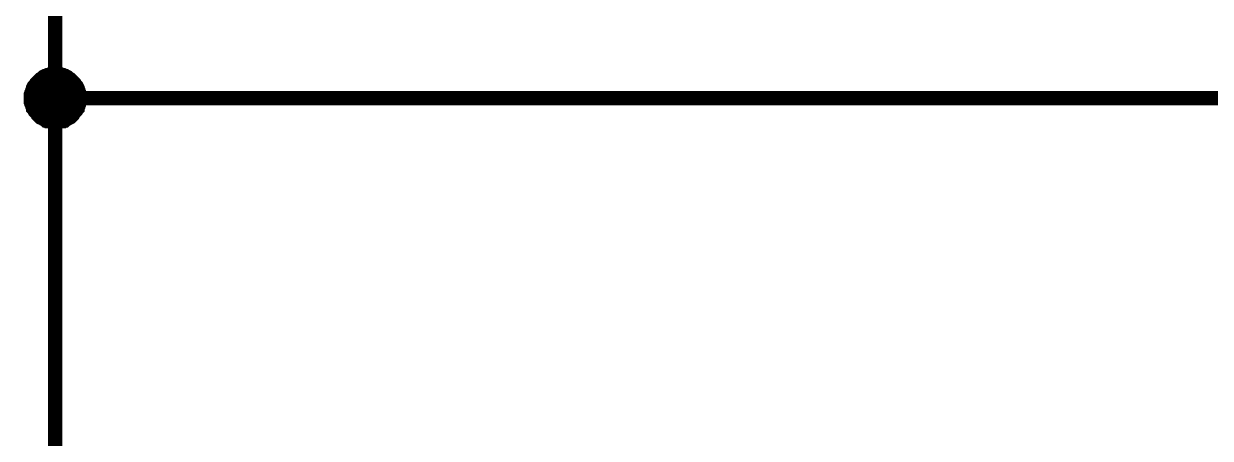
# Model space of a CAD drawing. Header units: millimetres. Extents: x 101 to 942, y 57 to 651.
# Drawn here: x 401.95 to 426.84, y 469.15 to 477.85 of the extents above; entities that cross this region are included whole.
import ezdxf

# ---------------------------------------------------------------- set-up
doc = ezdxf.new("R2010")
doc.units = ezdxf.units.MM
doc.header["$LTSCALE"] = 0.5
doc.layers.add('Sheet', color=255, linetype='Continuous')

msp = doc.modelspace()

# ---------------------------------------------------------------- linework, layer by layer
at = {"layer": 'Sheet', "color": 7}
for points, const_width in [([(402.612, 476.284), (402.612, 483.787)], 0.3), ([(402.099, 476.284), (402.099, 476.315), (402.099, 476.331), (402.099, 476.362), (402.115, 476.393), (402.115, 476.408), (402.131, 476.439), (402.131, 476.455), (402.146, 476.486), (402.146, 476.501), (402.162, 476.533), (402.177, 476.548), (402.193, 476.564), (402.208, 476.595), (402.224, 476.61), (402.239, 476.626), (402.255, 476.641), (402.27, 476.657), (402.286, 476.672), (402.301, 476.688), (402.332, 476.703), (402.348, 476.719), (402.363, 476.734), (402.394, 476.75), (402.41, 476.75), (402.441, 476.766), (402.457, 476.766), (402.488, 476.781), (402.503, 476.781), (402.534, 476.797), (402.565, 476.797), (402.581, 476.797), (402.612, 476.797)], 0.3), ([(402.099, 476.284), (402.099, 476.315), (402.099, 476.331), (402.099, 476.362), (402.115, 476.393), (402.115, 476.408), (402.131, 476.439), (402.131, 476.455), (402.146, 476.486), (402.146, 476.501), (402.162, 476.533), (402.177, 476.548), (402.193, 476.564), (402.208, 476.595), (402.224, 476.61), (402.239, 476.626), (402.255, 476.641), (402.27, 476.657), (402.286, 476.672), (402.301, 476.688), (402.332, 476.703), (402.348, 476.719), (402.363, 476.734), (402.394, 476.75), (402.41, 476.75), (402.441, 476.766), (402.457, 476.766), (402.488, 476.781), (402.503, 476.781), (402.534, 476.797), (402.565, 476.797), (402.581, 476.797), (402.612, 476.797)], 0.3), ([(402.099, 476.284), (402.099, 476.315), (402.099, 476.331), (402.099, 476.362), (402.115, 476.393), (402.115, 476.408), (402.131, 476.439), (402.131, 476.455), (402.146, 476.486), (402.146, 476.501), (402.162, 476.533), (402.177, 476.548), (402.193, 476.564), (402.208, 476.595), (402.224, 476.61), (402.239, 476.626), (402.255, 476.641), (402.27, 476.657), (402.286, 476.672), (402.301, 476.688), (402.332, 476.703), (402.348, 476.719), (402.363, 476.734), (402.394, 476.75), (402.41, 476.75), (402.441, 476.766), (402.457, 476.766), (402.488, 476.781), (402.503, 476.781), (402.534, 476.797), (402.565, 476.797), (402.581, 476.797), (402.612, 476.797)], 0.3), ([(402.099, 476.284), (402.099, 476.315), (402.099, 476.331), (402.099, 476.362), (402.115, 476.393), (402.115, 476.408), (402.131, 476.439), (402.131, 476.455), (402.146, 476.486), (402.146, 476.501), (402.162, 476.533), (402.177, 476.548), (402.193, 476.564), (402.208, 476.595), (402.224, 476.61), (402.239, 476.626), (402.255, 476.641), (402.27, 476.657), (402.286, 476.672), (402.301, 476.688), (402.332, 476.703), (402.348, 476.719), (402.363, 476.734), (402.394, 476.75), (402.41, 476.75), (402.441, 476.766), (402.457, 476.766), (402.488, 476.781), (402.503, 476.781), (402.534, 476.797), (402.565, 476.797), (402.581, 476.797), (402.612, 476.797)], 0.3), ([(402.099, 476.284), (402.099, 476.315), (402.099, 476.331), (402.099, 476.362), (402.115, 476.393), (402.115, 476.408), (402.131, 476.439), (402.131, 476.455), (402.146, 476.486), (402.146, 476.501), (402.162, 476.533), (402.177, 476.548), (402.193, 476.564), (402.208, 476.595), (402.224, 476.61), (402.239, 476.626), (402.255, 476.641), (402.27, 476.657), (402.286, 476.672), (402.301, 476.688), (402.332, 476.703), (402.348, 476.719), (402.363, 476.734), (402.394, 476.75), (402.41, 476.75), (402.441, 476.766), (402.457, 476.766), (402.488, 476.781), (402.503, 476.781), (402.534, 476.797), (402.565, 476.797), (402.581, 476.797), (402.612, 476.797)], 0.3), ([(402.099, 476.284), (402.099, 476.315), (402.099, 476.331), (402.099, 476.362), (402.115, 476.393), (402.115, 476.408), (402.131, 476.439), (402.131, 476.455), (402.146, 476.486), (402.146, 476.501), (402.162, 476.533), (402.177, 476.548), (402.193, 476.564), (402.208, 476.595), (402.224, 476.61), (402.239, 476.626), (402.255, 476.641), (402.27, 476.657), (402.286, 476.672), (402.301, 476.688), (402.332, 476.703), (402.348, 476.719), (402.363, 476.734), (402.394, 476.75), (402.41, 476.75), (402.441, 476.766), (402.457, 476.766), (402.488, 476.781), (402.503, 476.781), (402.534, 476.797), (402.565, 476.797), (402.581, 476.797), (402.612, 476.797)], 0.3), ([(402.612, 476.797), (402.612, 476.797)], 0.3), ([(402.612, 476.797), (402.643, 476.797), (402.658, 476.797), (402.69, 476.797), (402.721, 476.781), (402.736, 476.781), (402.767, 476.766), (402.783, 476.766), (402.814, 476.75), (402.829, 476.75), (402.86, 476.734), (402.876, 476.719), (402.891, 476.703), (402.922, 476.688), (402.938, 476.672), (402.954, 476.657), (402.969, 476.641), (402.985, 476.626), (403, 476.61), (403.016, 476.595), (403.031, 476.564), (403.047, 476.548), (403.062, 476.533), (403.078, 476.501), (403.078, 476.486), (403.093, 476.455), (403.093, 476.439), (403.109, 476.408), (403.109, 476.393), (403.124, 476.362), (403.124, 476.331), (403.124, 476.315), (403.124, 476.284)], 0.3), ([(402.612, 476.797), (402.612, 476.797)], 0.3), ([(402.612, 476.797), (402.643, 476.797), (402.658, 476.797), (402.69, 476.797), (402.721, 476.781), (402.736, 476.781), (402.767, 476.766), (402.783, 476.766), (402.814, 476.75), (402.829, 476.75), (402.86, 476.734), (402.876, 476.719), (402.891, 476.703), (402.922, 476.688), (402.938, 476.672), (402.954, 476.657), (402.969, 476.641), (402.985, 476.626), (403, 476.61), (403.016, 476.595), (403.031, 476.564), (403.047, 476.548), (403.062, 476.533), (403.078, 476.501), (403.078, 476.486), (403.093, 476.455), (403.093, 476.439), (403.109, 476.408), (403.109, 476.393), (403.124, 476.362), (403.124, 476.331), (403.124, 476.315), (403.124, 476.284)], 0.3), ([(402.612, 476.797), (402.612, 476.797)], 0.3), ([(402.612, 476.797), (402.643, 476.797), (402.658, 476.797), (402.69, 476.797), (402.721, 476.781), (402.736, 476.781), (402.767, 476.766), (402.783, 476.766), (402.814, 476.75), (402.829, 476.75), (402.86, 476.734), (402.876, 476.719), (402.891, 476.703), (402.922, 476.688), (402.938, 476.672), (402.954, 476.657), (402.969, 476.641), (402.985, 476.626), (403, 476.61), (403.016, 476.595), (403.031, 476.564), (403.047, 476.548), (403.062, 476.533), (403.078, 476.501), (403.078, 476.486), (403.093, 476.455), (403.093, 476.439), (403.109, 476.408), (403.109, 476.393), (403.124, 476.362), (403.124, 476.331), (403.124, 476.315), (403.124, 476.284)], 0.3), ([(402.612, 476.797), (402.612, 476.797)], 0.3), ([(402.612, 476.797), (402.643, 476.797), (402.658, 476.797), (402.69, 476.797), (402.721, 476.781), (402.736, 476.781), (402.767, 476.766), (402.783, 476.766), (402.814, 476.75), (402.829, 476.75), (402.86, 476.734), (402.876, 476.719), (402.891, 476.703), (402.922, 476.688), (402.938, 476.672), (402.954, 476.657), (402.969, 476.641), (402.985, 476.626), (403, 476.61), (403.016, 476.595), (403.031, 476.564), (403.047, 476.548), (403.062, 476.533), (403.078, 476.501), (403.078, 476.486), (403.093, 476.455), (403.093, 476.439), (403.109, 476.408), (403.109, 476.393), (403.124, 476.362), (403.124, 476.331), (403.124, 476.315), (403.124, 476.284)], 0.3), ([(402.612, 476.797), (402.612, 476.797)], 0.3), ([(402.612, 476.797), (402.643, 476.797), (402.658, 476.797), (402.69, 476.797), (402.721, 476.781), (402.736, 476.781), (402.767, 476.766), (402.783, 476.766), (402.814, 476.75), (402.829, 476.75), (402.86, 476.734), (402.876, 476.719), (402.891, 476.703), (402.922, 476.688), (402.938, 476.672), (402.954, 476.657), (402.969, 476.641), (402.985, 476.626), (403, 476.61), (403.016, 476.595), (403.031, 476.564), (403.047, 476.548), (403.062, 476.533), (403.078, 476.501), (403.078, 476.486), (403.093, 476.455), (403.093, 476.439), (403.109, 476.408), (403.109, 476.393), (403.124, 476.362), (403.124, 476.331), (403.124, 476.315), (403.124, 476.284)], 0.3), ([(402.612, 476.797), (402.612, 476.797)], 0.3), ([(402.612, 476.797), (402.643, 476.797), (402.658, 476.797), (402.69, 476.797), (402.721, 476.781), (402.736, 476.781), (402.767, 476.766), (402.783, 476.766), (402.814, 476.75), (402.829, 476.75), (402.86, 476.734), (402.876, 476.719), (402.891, 476.703), (402.922, 476.688), (402.938, 476.672), (402.954, 476.657), (402.969, 476.641), (402.985, 476.626), (403, 476.61), (403.016, 476.595), (403.031, 476.564), (403.047, 476.548), (403.062, 476.533), (403.078, 476.501), (403.078, 476.486), (403.093, 476.455), (403.093, 476.439), (403.109, 476.408), (403.109, 476.393), (403.124, 476.362), (403.124, 476.331), (403.124, 476.315), (403.124, 476.284)], 0.3), ([(402.099, 476.284), (402.099, 476.315), (402.099, 476.331), (402.099, 476.362), (402.115, 476.393), (402.115, 476.408), (402.131, 476.439), (402.131, 476.455), (402.146, 476.486), (402.146, 476.501), (402.162, 476.533), (402.177, 476.548), (402.193, 476.564), (402.208, 476.595), (402.224, 476.61), (402.239, 476.626), (402.255, 476.641), (402.27, 476.657), (402.286, 476.672), (402.301, 476.688), (402.332, 476.703), (402.348, 476.719), (402.363, 476.734), (402.394, 476.75), (402.41, 476.75), (402.441, 476.766), (402.457, 476.766), (402.488, 476.781), (402.503, 476.781), (402.534, 476.797), (402.565, 476.797), (402.581, 476.797), (402.612, 476.797)], 0.0991), ([(402.099, 476.284), (402.099, 476.315), (402.099, 476.331), (402.099, 476.362), (402.115, 476.393), (402.115, 476.408), (402.131, 476.439), (402.131, 476.455), (402.146, 476.486), (402.146, 476.501), (402.162, 476.533), (402.177, 476.548), (402.193, 476.564), (402.208, 476.595), (402.224, 476.61), (402.239, 476.626), (402.255, 476.641), (402.27, 476.657), (402.286, 476.672), (402.301, 476.688), (402.332, 476.703), (402.348, 476.719), (402.363, 476.734), (402.394, 476.75), (402.41, 476.75), (402.441, 476.766), (402.457, 476.766), (402.488, 476.781), (402.503, 476.781), (402.534, 476.797), (402.565, 476.797), (402.581, 476.797), (402.612, 476.797)], 0.0991), ([(402.099, 476.284), (402.099, 476.315), (402.099, 476.331), (402.099, 476.362), (402.115, 476.393), (402.115, 476.408), (402.131, 476.439), (402.131, 476.455), (402.146, 476.486), (402.146, 476.501), (402.162, 476.533), (402.177, 476.548), (402.193, 476.564), (402.208, 476.595), (402.224, 476.61), (402.239, 476.626), (402.255, 476.641), (402.27, 476.657), (402.286, 476.672), (402.301, 476.688), (402.332, 476.703), (402.348, 476.719), (402.363, 476.734), (402.394, 476.75), (402.41, 476.75), (402.441, 476.766), (402.457, 476.766), (402.488, 476.781), (402.503, 476.781), (402.534, 476.797), (402.565, 476.797), (402.581, 476.797), (402.612, 476.797)], 0.0991), ([(402.099, 476.284), (402.099, 476.315), (402.099, 476.331), (402.099, 476.362), (402.115, 476.393), (402.115, 476.408), (402.131, 476.439), (402.131, 476.455), (402.146, 476.486), (402.146, 476.501), (402.162, 476.533), (402.177, 476.548), (402.193, 476.564), (402.208, 476.595), (402.224, 476.61), (402.239, 476.626), (402.255, 476.641), (402.27, 476.657), (402.286, 476.672), (402.301, 476.688), (402.332, 476.703), (402.348, 476.719), (402.363, 476.734), (402.394, 476.75), (402.41, 476.75), (402.441, 476.766), (402.457, 476.766), (402.488, 476.781), (402.503, 476.781), (402.534, 476.797), (402.565, 476.797), (402.581, 476.797), (402.612, 476.797)], 0.0991), ([(402.099, 476.284), (402.099, 476.315), (402.099, 476.331), (402.099, 476.362), (402.115, 476.393), (402.115, 476.408), (402.131, 476.439), (402.131, 476.455), (402.146, 476.486), (402.146, 476.501), (402.162, 476.533), (402.177, 476.548), (402.193, 476.564), (402.208, 476.595), (402.224, 476.61), (402.239, 476.626), (402.255, 476.641), (402.27, 476.657), (402.286, 476.672), (402.301, 476.688), (402.332, 476.703), (402.348, 476.719), (402.363, 476.734), (402.394, 476.75), (402.41, 476.75), (402.441, 476.766), (402.457, 476.766), (402.488, 476.781), (402.503, 476.781), (402.534, 476.797), (402.565, 476.797), (402.581, 476.797), (402.612, 476.797)], 0.0991), ([(402.099, 476.284), (402.099, 476.315), (402.099, 476.331), (402.099, 476.362), (402.115, 476.393), (402.115, 476.408), (402.131, 476.439), (402.131, 476.455), (402.146, 476.486), (402.146, 476.501), (402.162, 476.533), (402.177, 476.548), (402.193, 476.564), (402.208, 476.595), (402.224, 476.61), (402.239, 476.626), (402.255, 476.641), (402.27, 476.657), (402.286, 476.672), (402.301, 476.688), (402.332, 476.703), (402.348, 476.719), (402.363, 476.734), (402.394, 476.75), (402.41, 476.75), (402.441, 476.766), (402.457, 476.766), (402.488, 476.781), (402.503, 476.781), (402.534, 476.797), (402.565, 476.797), (402.581, 476.797), (402.612, 476.797)], 0.0991), ([(402.612, 476.797), (402.612, 476.797)], 0.0991), ([(402.612, 476.797), (402.643, 476.797), (402.658, 476.797), (402.69, 476.797), (402.721, 476.781), (402.736, 476.781), (402.767, 476.766), (402.783, 476.766), (402.814, 476.75), (402.829, 476.75), (402.86, 476.734), (402.876, 476.719), (402.891, 476.703), (402.922, 476.688), (402.938, 476.672), (402.954, 476.657), (402.969, 476.641), (402.985, 476.626), (403, 476.61), (403.016, 476.595), (403.031, 476.564), (403.047, 476.548), (403.062, 476.533), (403.078, 476.501), (403.078, 476.486), (403.093, 476.455), (403.093, 476.439), (403.109, 476.408), (403.109, 476.393), (403.124, 476.362), (403.124, 476.331), (403.124, 476.315), (403.124, 476.284)], 0.0991), ([(402.612, 476.797), (402.612, 476.797)], 0.0991), ([(402.612, 476.797), (402.643, 476.797), (402.658, 476.797), (402.69, 476.797), (402.721, 476.781), (402.736, 476.781), (402.767, 476.766), (402.783, 476.766), (402.814, 476.75), (402.829, 476.75), (402.86, 476.734), (402.876, 476.719), (402.891, 476.703), (402.922, 476.688), (402.938, 476.672), (402.954, 476.657), (402.969, 476.641), (402.985, 476.626), (403, 476.61), (403.016, 476.595), (403.031, 476.564), (403.047, 476.548), (403.062, 476.533), (403.078, 476.501), (403.078, 476.486), (403.093, 476.455), (403.093, 476.439), (403.109, 476.408), (403.109, 476.393), (403.124, 476.362), (403.124, 476.331), (403.124, 476.315), (403.124, 476.284)], 0.0991), ([(402.612, 476.797), (402.612, 476.797)], 0.0991), ([(402.612, 476.797), (402.643, 476.797), (402.658, 476.797), (402.69, 476.797), (402.721, 476.781), (402.736, 476.781), (402.767, 476.766), (402.783, 476.766), (402.814, 476.75), (402.829, 476.75), (402.86, 476.734), (402.876, 476.719), (402.891, 476.703), (402.922, 476.688), (402.938, 476.672), (402.954, 476.657), (402.969, 476.641), (402.985, 476.626), (403, 476.61), (403.016, 476.595), (403.031, 476.564), (403.047, 476.548), (403.062, 476.533), (403.078, 476.501), (403.078, 476.486), (403.093, 476.455), (403.093, 476.439), (403.109, 476.408), (403.109, 476.393), (403.124, 476.362), (403.124, 476.331), (403.124, 476.315), (403.124, 476.284)], 0.0991), ([(402.612, 476.797), (402.612, 476.797)], 0.0991), ([(402.612, 476.797), (402.643, 476.797), (402.658, 476.797), (402.69, 476.797), (402.721, 476.781), (402.736, 476.781), (402.767, 476.766), (402.783, 476.766), (402.814, 476.75), (402.829, 476.75), (402.86, 476.734), (402.876, 476.719), (402.891, 476.703), (402.922, 476.688), (402.938, 476.672), (402.954, 476.657), (402.969, 476.641), (402.985, 476.626), (403, 476.61), (403.016, 476.595), (403.031, 476.564), (403.047, 476.548), (403.062, 476.533), (403.078, 476.501), (403.078, 476.486), (403.093, 476.455), (403.093, 476.439), (403.109, 476.408), (403.109, 476.393), (403.124, 476.362), (403.124, 476.331), (403.124, 476.315), (403.124, 476.284)], 0.0991), ([(402.612, 476.797), (402.612, 476.797)], 0.0991), ([(402.612, 476.797), (402.643, 476.797), (402.658, 476.797), (402.69, 476.797), (402.721, 476.781), (402.736, 476.781), (402.767, 476.766), (402.783, 476.766), (402.814, 476.75), (402.829, 476.75), (402.86, 476.734), (402.876, 476.719), (402.891, 476.703), (402.922, 476.688), (402.938, 476.672), (402.954, 476.657), (402.969, 476.641), (402.985, 476.626), (403, 476.61), (403.016, 476.595), (403.031, 476.564), (403.047, 476.548), (403.062, 476.533), (403.078, 476.501), (403.078, 476.486), (403.093, 476.455), (403.093, 476.439), (403.109, 476.408), (403.109, 476.393), (403.124, 476.362), (403.124, 476.331), (403.124, 476.315), (403.124, 476.284)], 0.0991), ([(402.612, 476.797), (402.612, 476.797)], 0.0991), ([(402.612, 476.797), (402.643, 476.797), (402.658, 476.797), (402.69, 476.797), (402.721, 476.781), (402.736, 476.781), (402.767, 476.766), (402.783, 476.766), (402.814, 476.75), (402.829, 476.75), (402.86, 476.734), (402.876, 476.719), (402.891, 476.703), (402.922, 476.688), (402.938, 476.672), (402.954, 476.657), (402.969, 476.641), (402.985, 476.626), (403, 476.61), (403.016, 476.595), (403.031, 476.564), (403.047, 476.548), (403.062, 476.533), (403.078, 476.501), (403.078, 476.486), (403.093, 476.455), (403.093, 476.439), (403.109, 476.408), (403.109, 476.393), (403.124, 476.362), (403.124, 476.331), (403.124, 476.315), (403.124, 476.284)], 0.0991), ([(402.612, 475.787), (402.581, 475.787), (402.565, 475.787), (402.534, 475.787), (402.503, 475.802), (402.488, 475.802), (402.457, 475.802), (402.441, 475.818), (402.41, 475.818), (402.394, 475.834), (402.363, 475.849), (402.348, 475.865), (402.332, 475.865), (402.301, 475.88), (402.286, 475.896), (402.27, 475.911), (402.255, 475.927), (402.239, 475.942), (402.224, 475.973), (402.208, 475.989), (402.193, 476.004), (402.177, 476.02), (402.162, 476.051), (402.146, 476.067), (402.146, 476.082), (402.131, 476.113), (402.131, 476.129), (402.115, 476.16), (402.115, 476.175), (402.099, 476.206), (402.099, 476.237), (402.099, 476.253), (402.099, 476.284)], 0.3), ([(402.099, 476.284), (402.099, 476.284)], 0.3), ([(402.612, 475.787), (402.581, 475.787), (402.565, 475.787), (402.534, 475.787), (402.503, 475.802), (402.488, 475.802), (402.457, 475.802), (402.441, 475.818), (402.41, 475.818), (402.394, 475.834), (402.363, 475.849), (402.348, 475.865), (402.332, 475.865), (402.301, 475.88), (402.286, 475.896), (402.27, 475.911), (402.255, 475.927), (402.239, 475.942), (402.224, 475.973), (402.208, 475.989), (402.193, 476.004), (402.177, 476.02), (402.162, 476.051), (402.146, 476.067), (402.146, 476.082), (402.131, 476.113), (402.131, 476.129), (402.115, 476.16), (402.115, 476.175), (402.099, 476.206), (402.099, 476.237), (402.099, 476.253), (402.099, 476.284)], 0.3), ([(402.099, 476.284), (402.099, 476.284)], 0.3), ([(402.612, 475.787), (402.581, 475.787), (402.565, 475.787), (402.534, 475.787), (402.503, 475.802), (402.488, 475.802), (402.457, 475.802), (402.441, 475.818), (402.41, 475.818), (402.394, 475.834), (402.363, 475.849), (402.348, 475.865), (402.332, 475.865), (402.301, 475.88), (402.286, 475.896), (402.27, 475.911), (402.255, 475.927), (402.239, 475.942), (402.224, 475.973), (402.208, 475.989), (402.193, 476.004), (402.177, 476.02), (402.162, 476.051), (402.146, 476.067), (402.146, 476.082), (402.131, 476.113), (402.131, 476.129), (402.115, 476.16), (402.115, 476.175), (402.099, 476.206), (402.099, 476.237), (402.099, 476.253), (402.099, 476.284)], 0.3), ([(402.099, 476.284), (402.099, 476.284)], 0.3), ([(402.612, 475.787), (402.581, 475.787), (402.565, 475.787), (402.534, 475.787), (402.503, 475.802), (402.488, 475.802), (402.457, 475.802), (402.441, 475.818), (402.41, 475.818), (402.394, 475.834), (402.363, 475.849), (402.348, 475.865), (402.332, 475.865), (402.301, 475.88), (402.286, 475.896), (402.27, 475.911), (402.255, 475.927), (402.239, 475.942), (402.224, 475.973), (402.208, 475.989), (402.193, 476.004), (402.177, 476.02), (402.162, 476.051), (402.146, 476.067), (402.146, 476.082), (402.131, 476.113), (402.131, 476.129), (402.115, 476.16), (402.115, 476.175), (402.099, 476.206), (402.099, 476.237), (402.099, 476.253), (402.099, 476.284)], 0.3), ([(402.099, 476.284), (402.099, 476.284)], 0.3), ([(402.612, 475.787), (402.581, 475.787), (402.565, 475.787), (402.534, 475.787), (402.503, 475.802), (402.488, 475.802), (402.457, 475.802), (402.441, 475.818), (402.41, 475.818), (402.394, 475.834), (402.363, 475.849), (402.348, 475.865), (402.332, 475.865), (402.301, 475.88), (402.286, 475.896), (402.27, 475.911), (402.255, 475.927), (402.239, 475.942), (402.224, 475.973), (402.208, 475.989), (402.193, 476.004), (402.177, 476.02), (402.162, 476.051), (402.146, 476.067), (402.146, 476.082), (402.131, 476.113), (402.131, 476.129), (402.115, 476.16), (402.115, 476.175), (402.099, 476.206), (402.099, 476.237), (402.099, 476.253), (402.099, 476.284)], 0.3), ([(402.099, 476.284), (402.099, 476.284)], 0.3), ([(402.612, 475.787), (402.581, 475.787), (402.565, 475.787), (402.534, 475.787), (402.503, 475.802), (402.488, 475.802), (402.457, 475.802), (402.441, 475.818), (402.41, 475.818), (402.394, 475.834), (402.363, 475.849), (402.348, 475.865), (402.332, 475.865), (402.301, 475.88), (402.286, 475.896), (402.27, 475.911), (402.255, 475.927), (402.239, 475.942), (402.224, 475.973), (402.208, 475.989), (402.193, 476.004), (402.177, 476.02), (402.162, 476.051), (402.146, 476.067), (402.146, 476.082), (402.131, 476.113), (402.131, 476.129), (402.115, 476.16), (402.115, 476.175), (402.099, 476.206), (402.099, 476.237), (402.099, 476.253), (402.099, 476.284)], 0.3), ([(402.099, 476.284), (402.099, 476.284)], 0.3), ([(460.097, 413.793), (460.097, 413.793), (465.097, 413.793), (465.097, 476.284), (402.612, 476.284)], 0.3), ([(403.124, 476.284), (403.124, 476.253), (403.124, 476.237), (403.124, 476.206), (403.109, 476.175), (403.109, 476.16), (403.093, 476.129), (403.093, 476.113), (403.078, 476.082), (403.078, 476.067), (403.062, 476.051), (403.047, 476.02), (403.031, 476.004), (403.016, 475.989), (403, 475.973), (402.985, 475.942), (402.969, 475.927), (402.954, 475.911), (402.938, 475.896), (402.922, 475.88), (402.891, 475.865), (402.876, 475.865), (402.86, 475.849), (402.829, 475.834), (402.814, 475.818), (402.783, 475.818), (402.767, 475.802), (402.736, 475.802), (402.721, 475.802), (402.69, 475.787), (402.658, 475.787), (402.643, 475.787), (402.612, 475.787)], 0.3), ([(403.124, 476.284), (403.124, 476.253), (403.124, 476.237), (403.124, 476.206), (403.109, 476.175), (403.109, 476.16), (403.093, 476.129), (403.093, 476.113), (403.078, 476.082), (403.078, 476.067), (403.062, 476.051), (403.047, 476.02), (403.031, 476.004), (403.016, 475.989), (403, 475.973), (402.985, 475.942), (402.969, 475.927), (402.954, 475.911), (402.938, 475.896), (402.922, 475.88), (402.891, 475.865), (402.876, 475.865), (402.86, 475.849), (402.829, 475.834), (402.814, 475.818), (402.783, 475.818), (402.767, 475.802), (402.736, 475.802), (402.721, 475.802), (402.69, 475.787), (402.658, 475.787), (402.643, 475.787), (402.612, 475.787)], 0.3), ([(402.612, 476.284), (402.612, 458.793), (402.612, 398.788), (410.112, 398.788), (410.112, 398.788)], 0.3), ([(403.124, 476.284), (403.124, 476.253), (403.124, 476.237), (403.124, 476.206), (403.109, 476.175), (403.109, 476.16), (403.093, 476.129), (403.093, 476.113), (403.078, 476.082), (403.078, 476.067), (403.062, 476.051), (403.047, 476.02), (403.031, 476.004), (403.016, 475.989), (403, 475.973), (402.985, 475.942), (402.969, 475.927), (402.954, 475.911), (402.938, 475.896), (402.922, 475.88), (402.891, 475.865), (402.876, 475.865), (402.86, 475.849), (402.829, 475.834), (402.814, 475.818), (402.783, 475.818), (402.767, 475.802), (402.736, 475.802), (402.721, 475.802), (402.69, 475.787), (402.658, 475.787), (402.643, 475.787), (402.612, 475.787)], 0.3), ([(403.124, 476.284), (403.124, 476.253), (403.124, 476.237), (403.124, 476.206), (403.109, 476.175), (403.109, 476.16), (403.093, 476.129), (403.093, 476.113), (403.078, 476.082), (403.078, 476.067), (403.062, 476.051), (403.047, 476.02), (403.031, 476.004), (403.016, 475.989), (403, 475.973), (402.985, 475.942), (402.969, 475.927), (402.954, 475.911), (402.938, 475.896), (402.922, 475.88), (402.891, 475.865), (402.876, 475.865), (402.86, 475.849), (402.829, 475.834), (402.814, 475.818), (402.783, 475.818), (402.767, 475.802), (402.736, 475.802), (402.721, 475.802), (402.69, 475.787), (402.658, 475.787), (402.643, 475.787), (402.612, 475.787)], 0.3), ([(403.124, 476.284), (403.124, 476.253), (403.124, 476.237), (403.124, 476.206), (403.109, 476.175), (403.109, 476.16), (403.093, 476.129), (403.093, 476.113), (403.078, 476.082), (403.078, 476.067), (403.062, 476.051), (403.047, 476.02), (403.031, 476.004), (403.016, 475.989), (403, 475.973), (402.985, 475.942), (402.969, 475.927), (402.954, 475.911), (402.938, 475.896), (402.922, 475.88), (402.891, 475.865), (402.876, 475.865), (402.86, 475.849), (402.829, 475.834), (402.814, 475.818), (402.783, 475.818), (402.767, 475.802), (402.736, 475.802), (402.721, 475.802), (402.69, 475.787), (402.658, 475.787), (402.643, 475.787), (402.612, 475.787)], 0.3), ([(403.124, 476.284), (403.124, 476.253), (403.124, 476.237), (403.124, 476.206), (403.109, 476.175), (403.109, 476.16), (403.093, 476.129), (403.093, 476.113), (403.078, 476.082), (403.078, 476.067), (403.062, 476.051), (403.047, 476.02), (403.031, 476.004), (403.016, 475.989), (403, 475.973), (402.985, 475.942), (402.969, 475.927), (402.954, 475.911), (402.938, 475.896), (402.922, 475.88), (402.891, 475.865), (402.876, 475.865), (402.86, 475.849), (402.829, 475.834), (402.814, 475.818), (402.783, 475.818), (402.767, 475.802), (402.736, 475.802), (402.721, 475.802), (402.69, 475.787), (402.658, 475.787), (402.643, 475.787), (402.612, 475.787)], 0.3), ([(403.124, 476.284), (403.124, 476.284), (403.124, 476.284), (403.124, 476.284), (403.124, 476.284), (403.124, 476.284), (403.124, 476.284), (403.124, 476.284), (403.124, 476.284), (403.124, 476.284), (403.124, 476.284), (403.124, 476.284), (403.124, 476.284), (403.124, 476.284), (403.124, 476.284), (403.124, 476.284), (403.124, 476.284), (403.124, 476.284), (403.124, 476.284), (403.124, 476.284), (403.124, 476.284), (403.124, 476.284), (403.124, 476.284), (403.124, 476.284), (403.124, 476.284), (403.124, 476.284), (403.124, 476.284), (403.124, 476.284), (403.124, 476.284), (403.124, 476.284), (403.124, 476.284), (403.124, 476.284), (403.124, 476.284)], 0.3), ([(403.124, 476.284), (403.124, 476.284)], 0.3), ([(403.124, 476.284), (403.124, 476.284), (403.124, 476.284), (403.124, 476.284), (403.124, 476.284), (403.124, 476.284), (403.124, 476.284), (403.124, 476.284), (403.124, 476.284), (403.124, 476.284), (403.124, 476.284), (403.124, 476.284), (403.124, 476.284), (403.124, 476.284), (403.124, 476.284), (403.124, 476.284), (403.124, 476.284), (403.124, 476.284), (403.124, 476.284), (403.124, 476.284), (403.124, 476.284), (403.124, 476.284), (403.124, 476.284), (403.124, 476.284), (403.124, 476.284), (403.124, 476.284), (403.124, 476.284), (403.124, 476.284), (403.124, 476.284), (403.124, 476.284), (403.124, 476.284), (403.124, 476.284), (403.124, 476.284)], 0.3), ([(403.124, 476.284), (403.124, 476.284)], 0.3), ([(403.124, 476.284), (403.124, 476.284), (403.124, 476.284), (403.124, 476.284), (403.124, 476.284), (403.124, 476.284), (403.124, 476.284), (403.124, 476.284), (403.124, 476.284), (403.124, 476.284), (403.124, 476.284), (403.124, 476.284), (403.124, 476.284), (403.124, 476.284), (403.124, 476.284), (403.124, 476.284), (403.124, 476.284), (403.124, 476.284), (403.124, 476.284), (403.124, 476.284), (403.124, 476.284), (403.124, 476.284), (403.124, 476.284), (403.124, 476.284), (403.124, 476.284), (403.124, 476.284), (403.124, 476.284), (403.124, 476.284), (403.124, 476.284), (403.124, 476.284), (403.124, 476.284), (403.124, 476.284), (403.124, 476.284)], 0.3), ([(403.124, 476.284), (403.124, 476.284)], 0.3), ([(403.124, 476.284), (403.124, 476.284), (403.124, 476.284), (403.124, 476.284), (403.124, 476.284), (403.124, 476.284), (403.124, 476.284), (403.124, 476.284), (403.124, 476.284), (403.124, 476.284), (403.124, 476.284), (403.124, 476.284), (403.124, 476.284), (403.124, 476.284), (403.124, 476.284), (403.124, 476.284), (403.124, 476.284), (403.124, 476.284), (403.124, 476.284), (403.124, 476.284), (403.124, 476.284), (403.124, 476.284), (403.124, 476.284), (403.124, 476.284), (403.124, 476.284), (403.124, 476.284), (403.124, 476.284), (403.124, 476.284), (403.124, 476.284), (403.124, 476.284), (403.124, 476.284), (403.124, 476.284), (403.124, 476.284)], 0.3), ([(403.124, 476.284), (403.124, 476.284)], 0.3), ([(403.124, 476.284), (403.124, 476.284), (403.124, 476.284), (403.124, 476.284), (403.124, 476.284), (403.124, 476.284), (403.124, 476.284), (403.124, 476.284), (403.124, 476.284), (403.124, 476.284), (403.124, 476.284), (403.124, 476.284), (403.124, 476.284), (403.124, 476.284), (403.124, 476.284), (403.124, 476.284), (403.124, 476.284), (403.124, 476.284), (403.124, 476.284), (403.124, 476.284), (403.124, 476.284), (403.124, 476.284), (403.124, 476.284), (403.124, 476.284), (403.124, 476.284), (403.124, 476.284), (403.124, 476.284), (403.124, 476.284), (403.124, 476.284), (403.124, 476.284), (403.124, 476.284), (403.124, 476.284), (403.124, 476.284)], 0.3), ([(403.124, 476.284), (403.124, 476.284)], 0.3), ([(403.124, 476.284), (403.124, 476.284), (403.124, 476.284), (403.124, 476.284), (403.124, 476.284), (403.124, 476.284), (403.124, 476.284), (403.124, 476.284), (403.124, 476.284), (403.124, 476.284), (403.124, 476.284), (403.124, 476.284), (403.124, 476.284), (403.124, 476.284), (403.124, 476.284), (403.124, 476.284), (403.124, 476.284), (403.124, 476.284), (403.124, 476.284), (403.124, 476.284), (403.124, 476.284), (403.124, 476.284), (403.124, 476.284), (403.124, 476.284), (403.124, 476.284), (403.124, 476.284), (403.124, 476.284), (403.124, 476.284), (403.124, 476.284), (403.124, 476.284), (403.124, 476.284), (403.124, 476.284), (403.124, 476.284)], 0.3), ([(403.124, 476.284), (403.124, 476.284)], 0.3), ([(402.612, 475.787), (402.581, 475.787), (402.565, 475.787), (402.534, 475.787), (402.503, 475.802), (402.488, 475.802), (402.457, 475.802), (402.441, 475.818), (402.41, 475.818), (402.394, 475.834), (402.363, 475.849), (402.348, 475.865), (402.332, 475.865), (402.301, 475.88), (402.286, 475.896), (402.27, 475.911), (402.255, 475.927), (402.239, 475.942), (402.224, 475.973), (402.208, 475.989), (402.193, 476.004), (402.177, 476.02), (402.162, 476.051), (402.146, 476.067), (402.146, 476.082), (402.131, 476.113), (402.131, 476.129), (402.115, 476.16), (402.115, 476.175), (402.099, 476.206), (402.099, 476.237), (402.099, 476.253), (402.099, 476.284)], 0.0991), ([(402.099, 476.284), (402.099, 476.284)], 0.0991), ([(402.612, 475.787), (402.581, 475.787), (402.565, 475.787), (402.534, 475.787), (402.503, 475.802), (402.488, 475.802), (402.457, 475.802), (402.441, 475.818), (402.41, 475.818), (402.394, 475.834), (402.363, 475.849), (402.348, 475.865), (402.332, 475.865), (402.301, 475.88), (402.286, 475.896), (402.27, 475.911), (402.255, 475.927), (402.239, 475.942), (402.224, 475.973), (402.208, 475.989), (402.193, 476.004), (402.177, 476.02), (402.162, 476.051), (402.146, 476.067), (402.146, 476.082), (402.131, 476.113), (402.131, 476.129), (402.115, 476.16), (402.115, 476.175), (402.099, 476.206), (402.099, 476.237), (402.099, 476.253), (402.099, 476.284)], 0.0991), ([(402.099, 476.284), (402.099, 476.284)], 0.0991), ([(402.612, 475.787), (402.581, 475.787), (402.565, 475.787), (402.534, 475.787), (402.503, 475.802), (402.488, 475.802), (402.457, 475.802), (402.441, 475.818), (402.41, 475.818), (402.394, 475.834), (402.363, 475.849), (402.348, 475.865), (402.332, 475.865), (402.301, 475.88), (402.286, 475.896), (402.27, 475.911), (402.255, 475.927), (402.239, 475.942), (402.224, 475.973), (402.208, 475.989), (402.193, 476.004), (402.177, 476.02), (402.162, 476.051), (402.146, 476.067), (402.146, 476.082), (402.131, 476.113), (402.131, 476.129), (402.115, 476.16), (402.115, 476.175), (402.099, 476.206), (402.099, 476.237), (402.099, 476.253), (402.099, 476.284)], 0.0991), ([(402.099, 476.284), (402.099, 476.284)], 0.0991), ([(402.612, 475.787), (402.581, 475.787), (402.565, 475.787), (402.534, 475.787), (402.503, 475.802), (402.488, 475.802), (402.457, 475.802), (402.441, 475.818), (402.41, 475.818), (402.394, 475.834), (402.363, 475.849), (402.348, 475.865), (402.332, 475.865), (402.301, 475.88), (402.286, 475.896), (402.27, 475.911), (402.255, 475.927), (402.239, 475.942), (402.224, 475.973), (402.208, 475.989), (402.193, 476.004), (402.177, 476.02), (402.162, 476.051), (402.146, 476.067), (402.146, 476.082), (402.131, 476.113), (402.131, 476.129), (402.115, 476.16), (402.115, 476.175), (402.099, 476.206), (402.099, 476.237), (402.099, 476.253), (402.099, 476.284)], 0.0991), ([(402.099, 476.284), (402.099, 476.284)], 0.0991), ([(402.612, 475.787), (402.581, 475.787), (402.565, 475.787), (402.534, 475.787), (402.503, 475.802), (402.488, 475.802), (402.457, 475.802), (402.441, 475.818), (402.41, 475.818), (402.394, 475.834), (402.363, 475.849), (402.348, 475.865), (402.332, 475.865), (402.301, 475.88), (402.286, 475.896), (402.27, 475.911), (402.255, 475.927), (402.239, 475.942), (402.224, 475.973), (402.208, 475.989), (402.193, 476.004), (402.177, 476.02), (402.162, 476.051), (402.146, 476.067), (402.146, 476.082), (402.131, 476.113), (402.131, 476.129), (402.115, 476.16), (402.115, 476.175), (402.099, 476.206), (402.099, 476.237), (402.099, 476.253), (402.099, 476.284)], 0.0991), ([(402.099, 476.284), (402.099, 476.284)], 0.0991), ([(402.612, 475.787), (402.581, 475.787), (402.565, 475.787), (402.534, 475.787), (402.503, 475.802), (402.488, 475.802), (402.457, 475.802), (402.441, 475.818), (402.41, 475.818), (402.394, 475.834), (402.363, 475.849), (402.348, 475.865), (402.332, 475.865), (402.301, 475.88), (402.286, 475.896), (402.27, 475.911), (402.255, 475.927), (402.239, 475.942), (402.224, 475.973), (402.208, 475.989), (402.193, 476.004), (402.177, 476.02), (402.162, 476.051), (402.146, 476.067), (402.146, 476.082), (402.131, 476.113), (402.131, 476.129), (402.115, 476.16), (402.115, 476.175), (402.099, 476.206), (402.099, 476.237), (402.099, 476.253), (402.099, 476.284)], 0.0991), ([(402.099, 476.284), (402.099, 476.284)], 0.0991), ([(403.124, 476.284), (403.124, 476.253), (403.124, 476.237), (403.124, 476.206), (403.109, 476.175), (403.109, 476.16), (403.093, 476.129), (403.093, 476.113), (403.078, 476.082), (403.078, 476.067), (403.062, 476.051), (403.047, 476.02), (403.031, 476.004), (403.016, 475.989), (403, 475.973), (402.985, 475.942), (402.969, 475.927), (402.954, 475.911), (402.938, 475.896), (402.922, 475.88), (402.891, 475.865), (402.876, 475.865), (402.86, 475.849), (402.829, 475.834), (402.814, 475.818), (402.783, 475.818), (402.767, 475.802), (402.736, 475.802), (402.721, 475.802), (402.69, 475.787), (402.658, 475.787), (402.643, 475.787), (402.612, 475.787)], 0.0991), ([(403.124, 476.284), (403.124, 476.253), (403.124, 476.237), (403.124, 476.206), (403.109, 476.175), (403.109, 476.16), (403.093, 476.129), (403.093, 476.113), (403.078, 476.082), (403.078, 476.067), (403.062, 476.051), (403.047, 476.02), (403.031, 476.004), (403.016, 475.989), (403, 475.973), (402.985, 475.942), (402.969, 475.927), (402.954, 475.911), (402.938, 475.896), (402.922, 475.88), (402.891, 475.865), (402.876, 475.865), (402.86, 475.849), (402.829, 475.834), (402.814, 475.818), (402.783, 475.818), (402.767, 475.802), (402.736, 475.802), (402.721, 475.802), (402.69, 475.787), (402.658, 475.787), (402.643, 475.787), (402.612, 475.787)], 0.0991), ([(403.124, 476.284), (403.124, 476.253), (403.124, 476.237), (403.124, 476.206), (403.109, 476.175), (403.109, 476.16), (403.093, 476.129), (403.093, 476.113), (403.078, 476.082), (403.078, 476.067), (403.062, 476.051), (403.047, 476.02), (403.031, 476.004), (403.016, 475.989), (403, 475.973), (402.985, 475.942), (402.969, 475.927), (402.954, 475.911), (402.938, 475.896), (402.922, 475.88), (402.891, 475.865), (402.876, 475.865), (402.86, 475.849), (402.829, 475.834), (402.814, 475.818), (402.783, 475.818), (402.767, 475.802), (402.736, 475.802), (402.721, 475.802), (402.69, 475.787), (402.658, 475.787), (402.643, 475.787), (402.612, 475.787)], 0.0991), ([(403.124, 476.284), (403.124, 476.253), (403.124, 476.237), (403.124, 476.206), (403.109, 476.175), (403.109, 476.16), (403.093, 476.129), (403.093, 476.113), (403.078, 476.082), (403.078, 476.067), (403.062, 476.051), (403.047, 476.02), (403.031, 476.004), (403.016, 475.989), (403, 475.973), (402.985, 475.942), (402.969, 475.927), (402.954, 475.911), (402.938, 475.896), (402.922, 475.88), (402.891, 475.865), (402.876, 475.865), (402.86, 475.849), (402.829, 475.834), (402.814, 475.818), (402.783, 475.818), (402.767, 475.802), (402.736, 475.802), (402.721, 475.802), (402.69, 475.787), (402.658, 475.787), (402.643, 475.787), (402.612, 475.787)], 0.0991), ([(403.124, 476.284), (403.124, 476.253), (403.124, 476.237), (403.124, 476.206), (403.109, 476.175), (403.109, 476.16), (403.093, 476.129), (403.093, 476.113), (403.078, 476.082), (403.078, 476.067), (403.062, 476.051), (403.047, 476.02), (403.031, 476.004), (403.016, 475.989), (403, 475.973), (402.985, 475.942), (402.969, 475.927), (402.954, 475.911), (402.938, 475.896), (402.922, 475.88), (402.891, 475.865), (402.876, 475.865), (402.86, 475.849), (402.829, 475.834), (402.814, 475.818), (402.783, 475.818), (402.767, 475.802), (402.736, 475.802), (402.721, 475.802), (402.69, 475.787), (402.658, 475.787), (402.643, 475.787), (402.612, 475.787)], 0.0991), ([(403.124, 476.284), (403.124, 476.253), (403.124, 476.237), (403.124, 476.206), (403.109, 476.175), (403.109, 476.16), (403.093, 476.129), (403.093, 476.113), (403.078, 476.082), (403.078, 476.067), (403.062, 476.051), (403.047, 476.02), (403.031, 476.004), (403.016, 475.989), (403, 475.973), (402.985, 475.942), (402.969, 475.927), (402.954, 475.911), (402.938, 475.896), (402.922, 475.88), (402.891, 475.865), (402.876, 475.865), (402.86, 475.849), (402.829, 475.834), (402.814, 475.818), (402.783, 475.818), (402.767, 475.802), (402.736, 475.802), (402.721, 475.802), (402.69, 475.787), (402.658, 475.787), (402.643, 475.787), (402.612, 475.787)], 0.0991), ([(403.124, 476.284), (403.124, 476.284), (403.124, 476.284), (403.124, 476.284), (403.124, 476.284), (403.124, 476.284), (403.124, 476.284), (403.124, 476.284), (403.124, 476.284), (403.124, 476.284), (403.124, 476.284), (403.124, 476.284), (403.124, 476.284), (403.124, 476.284), (403.124, 476.284), (403.124, 476.284), (403.124, 476.284), (403.124, 476.284), (403.124, 476.284), (403.124, 476.284), (403.124, 476.284), (403.124, 476.284), (403.124, 476.284), (403.124, 476.284), (403.124, 476.284), (403.124, 476.284), (403.124, 476.284), (403.124, 476.284), (403.124, 476.284), (403.124, 476.284), (403.124, 476.284), (403.124, 476.284), (403.124, 476.284)], 0.0991), ([(403.124, 476.284), (403.124, 476.284)], 0.0991), ([(403.124, 476.284), (403.124, 476.284), (403.124, 476.284), (403.124, 476.284), (403.124, 476.284), (403.124, 476.284), (403.124, 476.284), (403.124, 476.284), (403.124, 476.284), (403.124, 476.284), (403.124, 476.284), (403.124, 476.284), (403.124, 476.284), (403.124, 476.284), (403.124, 476.284), (403.124, 476.284), (403.124, 476.284), (403.124, 476.284), (403.124, 476.284), (403.124, 476.284), (403.124, 476.284), (403.124, 476.284), (403.124, 476.284), (403.124, 476.284), (403.124, 476.284), (403.124, 476.284), (403.124, 476.284), (403.124, 476.284), (403.124, 476.284), (403.124, 476.284), (403.124, 476.284), (403.124, 476.284), (403.124, 476.284)], 0.0991), ([(403.124, 476.284), (403.124, 476.284)], 0.0991), ([(403.124, 476.284), (403.124, 476.284), (403.124, 476.284), (403.124, 476.284), (403.124, 476.284), (403.124, 476.284), (403.124, 476.284), (403.124, 476.284), (403.124, 476.284), (403.124, 476.284), (403.124, 476.284), (403.124, 476.284), (403.124, 476.284), (403.124, 476.284), (403.124, 476.284), (403.124, 476.284), (403.124, 476.284), (403.124, 476.284), (403.124, 476.284), (403.124, 476.284), (403.124, 476.284), (403.124, 476.284), (403.124, 476.284), (403.124, 476.284), (403.124, 476.284), (403.124, 476.284), (403.124, 476.284), (403.124, 476.284), (403.124, 476.284), (403.124, 476.284), (403.124, 476.284), (403.124, 476.284), (403.124, 476.284)], 0.0991), ([(403.124, 476.284), (403.124, 476.284)], 0.0991), ([(403.124, 476.284), (403.124, 476.284), (403.124, 476.284), (403.124, 476.284), (403.124, 476.284), (403.124, 476.284), (403.124, 476.284), (403.124, 476.284), (403.124, 476.284), (403.124, 476.284), (403.124, 476.284), (403.124, 476.284), (403.124, 476.284), (403.124, 476.284), (403.124, 476.284), (403.124, 476.284), (403.124, 476.284), (403.124, 476.284), (403.124, 476.284), (403.124, 476.284), (403.124, 476.284), (403.124, 476.284), (403.124, 476.284), (403.124, 476.284), (403.124, 476.284), (403.124, 476.284), (403.124, 476.284), (403.124, 476.284), (403.124, 476.284), (403.124, 476.284), (403.124, 476.284), (403.124, 476.284), (403.124, 476.284)], 0.0991), ([(403.124, 476.284), (403.124, 476.284)], 0.0991), ([(403.124, 476.284), (403.124, 476.284), (403.124, 476.284), (403.124, 476.284), (403.124, 476.284), (403.124, 476.284), (403.124, 476.284), (403.124, 476.284), (403.124, 476.284), (403.124, 476.284), (403.124, 476.284), (403.124, 476.284), (403.124, 476.284), (403.124, 476.284), (403.124, 476.284), (403.124, 476.284), (403.124, 476.284), (403.124, 476.284), (403.124, 476.284), (403.124, 476.284), (403.124, 476.284), (403.124, 476.284), (403.124, 476.284), (403.124, 476.284), (403.124, 476.284), (403.124, 476.284), (403.124, 476.284), (403.124, 476.284), (403.124, 476.284), (403.124, 476.284), (403.124, 476.284), (403.124, 476.284), (403.124, 476.284)], 0.0991), ([(403.124, 476.284), (403.124, 476.284)], 0.0991), ([(403.124, 476.284), (403.124, 476.284), (403.124, 476.284), (403.124, 476.284), (403.124, 476.284), (403.124, 476.284), (403.124, 476.284), (403.124, 476.284), (403.124, 476.284), (403.124, 476.284), (403.124, 476.284), (403.124, 476.284), (403.124, 476.284), (403.124, 476.284), (403.124, 476.284), (403.124, 476.284), (403.124, 476.284), (403.124, 476.284), (403.124, 476.284), (403.124, 476.284), (403.124, 476.284), (403.124, 476.284), (403.124, 476.284), (403.124, 476.284), (403.124, 476.284), (403.124, 476.284), (403.124, 476.284), (403.124, 476.284), (403.124, 476.284), (403.124, 476.284), (403.124, 476.284), (403.124, 476.284), (403.124, 476.284)], 0.0991), ([(403.124, 476.284), (403.124, 476.284)], 0.0991)]:
    msp.add_lwpolyline(points, dxfattribs=dict(at, const_width=const_width))
at = {"layer": 'Sheet', "color": 7, "const_width": 0.508}
msp.add_lwpolyline([(402.309, 476.297, 1), (402.817, 476.297, 1)], format="xyb", close=True, dxfattribs=at)

doc.saveas('drawing.dxf')
